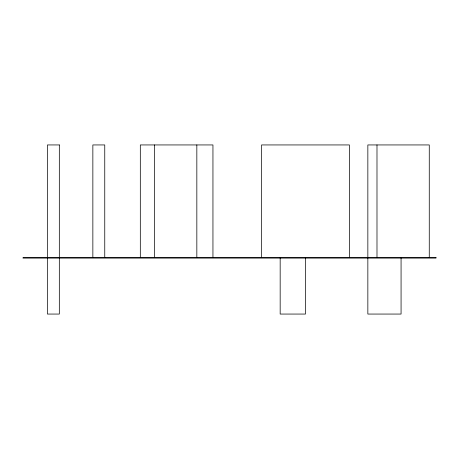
<?xml version="1.0" encoding="UTF-8"?>
<svg xmlns="http://www.w3.org/2000/svg" width="459" height="459" viewBox="0 0 459 459"><rect width="100%" height="100%" fill="white"/><g stroke="black" fill="none" stroke-linecap="round" stroke-linejoin="round"><path stroke-width="0.69" d="M429.268 257.688L429.268 144.941L367.848 144.941L367.848 314.059L401.068 314.059L401.068 257.447M376.988 144.941L376.988 257.688M349.397 257.688L349.397 144.941L261.567 144.941L261.567 257.688M305.482 257.447L305.482 314.059L280.168 314.059L280.168 257.447M212.947 257.688L212.947 144.941L140.316 144.941L140.316 257.688M196.836 144.941L196.836 257.688M154.488 144.941L154.488 257.688M104.755 257.688L104.755 144.941L92.856 144.941L92.856 257.688M59.326 144.941L47.426 144.941L47.426 314.059L59.326 314.059L59.326 144.941M436.05 257.688L22.95 257.688L22.95 258.061L436.05 258.061L436.05 257.688"/></g></svg>
